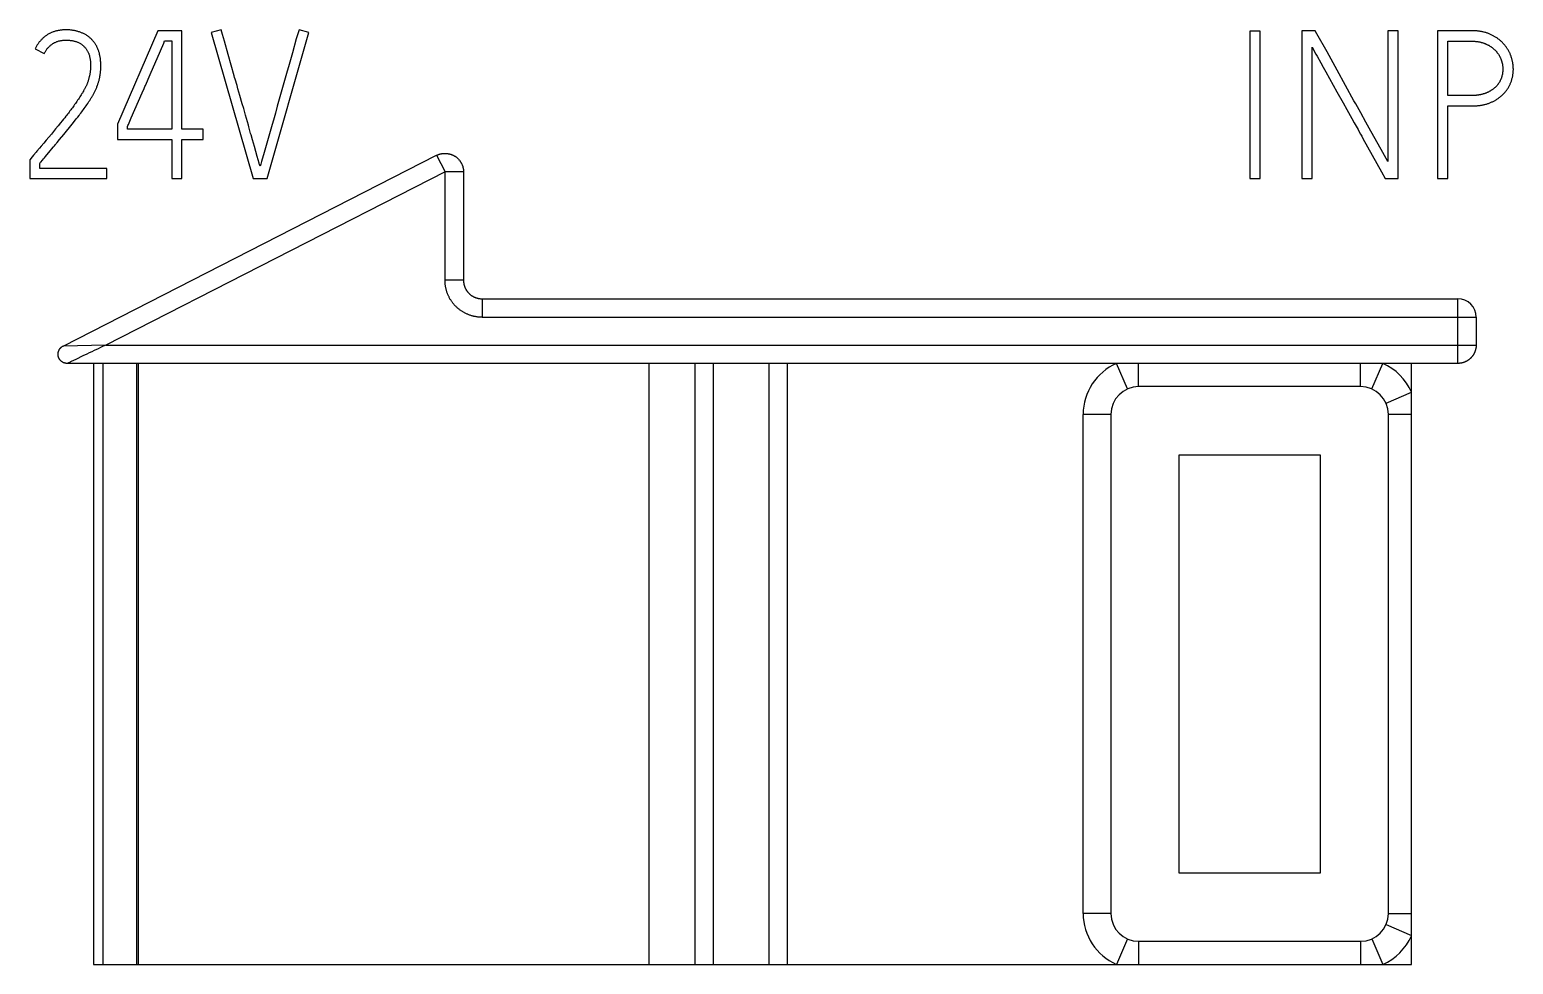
# Model space of a CAD drawing. Extents: x 0 to 420, y 0 to 297.
# Drawn here: x 117.14 to 133.18, y 210.69 to 220.8 of the extents above; entities that cross this region are included whole.
import ezdxf

# ---------------------------------------------------------------- set-up
doc = ezdxf.new("R2010")
doc.units = 0
doc.header["$LTSCALE"] = 23.1
doc.layers.add('10000_FRONT', color=7, linetype='CONTINUOUS')
doc.layers.add('10500_FRONT_LABELING', color=7, linetype='CONTINUOUS')

msp = doc.modelspace()

# ---------------------------------------------------------------- linework, layer by layer
at = {"layer": '10000_FRONT', "color": 7, "linetype": 'CONTINUOUS'}
for p, q in [((117.5, 217.38), (121.539, 219.443)), ((121.539, 219.443), (121.63, 219.265)), ((121.63, 219.265), (117.961, 217.391)), ((121.63, 218.091), (121.63, 219.265)), ((121.83, 219.265), (121.63, 219.265)), ((121.83, 219.265), (121.83, 218.091)), ((121.83, 218.091), (121.63, 218.091)), ((122.03, 217.891), (122.03, 217.691)), ((122.03, 217.891), (132.58, 217.891)), ((132.58, 217.191), (132.58, 217.891)), ((122.03, 217.691), (132.78, 217.691)), ((132.78, 217.691), (132.78, 217.391)), ((117.961, 217.391), (117.5, 217.38)), ((117.961, 217.391), (117.933, 217.378)), ((117.961, 217.391), (132.78, 217.391)), ((117.638, 217.236), (117.586, 217.211)), ((117.715, 217.273), (117.638, 217.236)), ((117.809, 217.318), (117.782, 217.305)), ((117.837, 217.331), (117.809, 217.318)), ((117.878, 217.351), (117.837, 217.331)), ((117.906, 217.365), (117.878, 217.351)), ((117.933, 217.378), (117.906, 217.365)), ((117.55, 217.193), (117.545, 217.191)), ((132.58, 217.191), (117.545, 217.191)), ((117.577, 217.206), (117.55, 217.193)), ((117.83, 217.191), (117.83, 210.691)), ((117.93, 217.191), (117.93, 210.691)), ((118.295, 217.191), (118.295, 210.691)), ((118.311, 217.191), (118.311, 210.691)), ((123.839, 210.691), (123.839, 217.191)), ((124.33, 217.191), (124.33, 210.691)), ((124.53, 217.191), (124.53, 210.691)), ((125.13, 217.191), (125.13, 210.691)), ((125.33, 217.191), (125.33, 210.691)), ((129.01, 216.916), (128.89, 217.191)), ((129.13, 216.941), (129.13, 217.191)), ((131.53, 216.941), (131.53, 217.191)), ((131.65, 216.916), (131.77, 217.191)), ((132.08, 210.691), (132.08, 217.191)), ((131.53, 216.941), (129.13, 216.941)), ((131.805, 216.761), (132.08, 216.881)), ((128.53, 211.241), (128.53, 216.641)), ((128.83, 216.641), (128.53, 216.641)), ((128.83, 216.641), (128.83, 211.241)), ((131.83, 211.241), (131.83, 216.641)), ((132.08, 216.641), (131.83, 216.641)), ((129.567, 211.679), (129.567, 216.204)), ((129.567, 216.204), (131.093, 216.204)), ((131.093, 216.204), (131.093, 211.679)), ((131.093, 211.679), (129.567, 211.679)), ((128.83, 211.241), (128.53, 211.241)), ((131.83, 211.241), (132.08, 211.241)), ((129.01, 210.966), (128.89, 210.691)), ((131.65, 210.966), (131.77, 210.691)), ((131.805, 211.121), (132.08, 211.002)), ((129.13, 210.941), (129.13, 210.691)), ((129.13, 210.941), (131.53, 210.941)), ((131.53, 210.941), (131.53, 210.691)), ((117.83, 210.691), (132.08, 210.691))]:
    msp.add_line(p, q, dxfattribs=at)
for points in [[(121.539, 219.443), (121.543, 219.445), (121.547, 219.447), (121.552, 219.449), (121.556, 219.45), (121.56, 219.452), (121.565, 219.454), (121.569, 219.455), (121.574, 219.456), (121.578, 219.458), (121.582, 219.459), (121.587, 219.46), (121.592, 219.461), (121.596, 219.462), (121.601, 219.462), (121.605, 219.463), (121.61, 219.463), (121.615, 219.464), (121.619, 219.464), (121.624, 219.464), (121.628, 219.464), (121.633, 219.464), (121.638, 219.464), (121.642, 219.464), (121.647, 219.464), (121.652, 219.463), (121.656, 219.463), (121.661, 219.462), (121.665, 219.461), (121.67, 219.46), (121.674, 219.459), (121.679, 219.458), (121.683, 219.457), (121.688, 219.456), (121.692, 219.454), (121.697, 219.453), (121.701, 219.451), (121.705, 219.45), (121.71, 219.448), (121.714, 219.446), (121.718, 219.444), (121.722, 219.442), (121.726, 219.44), (121.73, 219.437), (121.734, 219.435), (121.738, 219.433), (121.742, 219.43), (121.746, 219.427), (121.75, 219.425), (121.754, 219.422), (121.757, 219.419), (121.761, 219.416), (121.764, 219.413), (121.768, 219.409), (121.771, 219.406), (121.774, 219.403), (121.777, 219.4), (121.78, 219.396), (121.783, 219.393), (121.786, 219.389), (121.789, 219.385), (121.792, 219.382), (121.794, 219.378), (121.797, 219.374), (121.799, 219.37), (121.802, 219.366), (121.804, 219.362), (121.806, 219.358), (121.808, 219.354), (121.81, 219.35), (121.812, 219.346), (121.814, 219.341), (121.816, 219.337), (121.818, 219.333), (121.819, 219.328), (121.821, 219.324), (121.822, 219.32), (121.823, 219.315), (121.824, 219.311), (121.825, 219.306), (121.826, 219.302), (121.827, 219.297), (121.828, 219.293), (121.828, 219.288), (121.829, 219.283), (121.829, 219.279), (121.83, 219.274), (121.83, 219.269), (121.83, 219.265)], [(122.03, 217.691), (122.022, 217.691), (122.015, 217.692), (122.008, 217.692), (122.001, 217.692), (121.994, 217.693), (121.986, 217.694), (121.979, 217.695), (121.972, 217.696), (121.965, 217.697), (121.958, 217.698), (121.951, 217.699), (121.943, 217.701), (121.936, 217.703), (121.929, 217.704), (121.922, 217.706), (121.915, 217.708), (121.908, 217.71), (121.902, 217.713), (121.895, 217.715), (121.888, 217.717), (121.881, 217.72), (121.875, 217.723), (121.868, 217.726), (121.862, 217.729), (121.855, 217.732), (121.849, 217.735), (121.842, 217.738), (121.836, 217.742), (121.83, 217.745), (121.823, 217.749), (121.817, 217.753), (121.811, 217.757), (121.805, 217.761), (121.799, 217.765), (121.793, 217.769), (121.787, 217.773), (121.782, 217.778), (121.776, 217.782), (121.771, 217.787), (121.765, 217.791), (121.76, 217.796), (121.755, 217.801), (121.749, 217.806), (121.744, 217.811), (121.739, 217.816), (121.734, 217.822), (121.73, 217.827), (121.725, 217.833), (121.72, 217.838), (121.716, 217.844), (121.711, 217.85), (121.707, 217.855), (121.703, 217.861), (121.699, 217.867), (121.695, 217.873), (121.691, 217.879), (121.687, 217.885), (121.683, 217.892), (121.68, 217.898), (121.676, 217.904), (121.673, 217.911), (121.67, 217.917), (121.667, 217.923), (121.664, 217.93), (121.661, 217.937), (121.658, 217.943), (121.656, 217.95), (121.653, 217.957), (121.651, 217.964), (121.649, 217.971), (121.646, 217.978), (121.644, 217.985), (121.643, 217.992), (121.641, 217.999), (121.639, 218.006), (121.638, 218.013), (121.636, 218.02), (121.635, 218.027), (121.634, 218.034), (121.633, 218.041), (121.632, 218.048), (121.631, 218.055), (121.631, 218.062), (121.63, 218.07), (121.63, 218.077), (121.63, 218.084), (121.63, 218.091)], [(121.83, 218.091), (121.83, 218.088), (121.83, 218.084), (121.83, 218.081), (121.83, 218.077), (121.831, 218.073), (121.831, 218.07), (121.831, 218.066), (121.832, 218.063), (121.832, 218.059), (121.833, 218.056), (121.834, 218.052), (121.835, 218.048), (121.835, 218.045), (121.836, 218.041), (121.837, 218.038), (121.838, 218.035), (121.839, 218.031), (121.84, 218.028), (121.842, 218.024), (121.843, 218.021), (121.844, 218.017), (121.845, 218.014), (121.847, 218.011), (121.848, 218.007), (121.85, 218.004), (121.852, 218.001), (121.853, 217.998), (121.855, 217.995), (121.857, 217.992), (121.858, 217.988), (121.86, 217.985), (121.862, 217.982), (121.864, 217.979), (121.866, 217.976), (121.868, 217.973), (121.871, 217.97), (121.873, 217.968), (121.875, 217.965), (121.877, 217.962), (121.88, 217.959), (121.882, 217.957), (121.885, 217.954), (121.887, 217.951), (121.89, 217.949), (121.892, 217.946), (121.895, 217.944), (121.897, 217.941), (121.9, 217.939), (121.903, 217.937), (121.906, 217.935), (121.909, 217.932), (121.911, 217.93), (121.914, 217.928), (121.917, 217.926), (121.92, 217.924), (121.923, 217.922), (121.927, 217.92), (121.93, 217.918), (121.933, 217.917), (121.936, 217.915), (121.939, 217.913), (121.942, 217.912), (121.946, 217.91), (121.949, 217.909), (121.952, 217.907), (121.956, 217.906), (121.959, 217.905), (121.962, 217.903), (121.966, 217.902), (121.969, 217.901), (121.973, 217.9), (121.976, 217.899), (121.98, 217.898), (121.983, 217.897), (121.987, 217.896), (121.99, 217.895), (121.994, 217.895), (121.997, 217.894), (122.001, 217.894), (122.004, 217.893), (122.008, 217.893), (122.012, 217.892), (122.015, 217.892), (122.019, 217.892), (122.022, 217.892), (122.026, 217.891), (122.03, 217.891)], [(132.78, 217.391), (132.78, 217.388), (132.78, 217.384), (132.779, 217.381), (132.779, 217.377), (132.779, 217.373), (132.779, 217.37), (132.778, 217.366), (132.778, 217.363), (132.777, 217.359), (132.777, 217.356), (132.776, 217.352), (132.775, 217.349), (132.774, 217.345), (132.773, 217.342), (132.773, 217.338), (132.772, 217.335), (132.77, 217.332), (132.769, 217.328), (132.768, 217.325), (132.767, 217.321), (132.766, 217.318), (132.764, 217.315), (132.763, 217.312), (132.762, 217.308), (132.76, 217.305), (132.758, 217.302), (132.757, 217.299), (132.755, 217.296), (132.753, 217.292), (132.752, 217.289), (132.75, 217.286), (132.748, 217.283), (132.746, 217.28), (132.744, 217.277), (132.742, 217.275), (132.74, 217.272), (132.738, 217.269), (132.736, 217.266), (132.733, 217.263), (132.731, 217.261), (132.729, 217.258), (132.726, 217.255), (132.724, 217.253), (132.721, 217.25), (132.719, 217.248), (132.716, 217.245), (132.714, 217.243), (132.711, 217.24), (132.708, 217.238), (132.705, 217.236), (132.703, 217.234), (132.7, 217.232), (132.697, 217.229), (132.694, 217.227), (132.691, 217.225), (132.688, 217.223), (132.685, 217.222), (132.682, 217.22), (132.679, 217.218), (132.676, 217.216), (132.673, 217.214), (132.67, 217.213), (132.666, 217.211), (132.663, 217.21), (132.66, 217.208), (132.657, 217.207), (132.653, 217.206), (132.65, 217.204), (132.647, 217.203), (132.643, 217.202), (132.64, 217.201), (132.636, 217.2), (132.633, 217.199), (132.63, 217.198), (132.626, 217.197), (132.623, 217.196), (132.619, 217.195), (132.616, 217.195), (132.612, 217.194), (132.608, 217.194), (132.605, 217.193), (132.601, 217.193), (132.598, 217.192), (132.594, 217.192), (132.591, 217.192), (132.587, 217.192), (132.583, 217.191), (132.58, 217.191)], [(117.545, 217.191), (117.543, 217.191), (117.54, 217.192), (117.538, 217.192), (117.536, 217.192), (117.533, 217.192), (117.531, 217.192), (117.528, 217.193), (117.526, 217.193), (117.523, 217.194), (117.521, 217.194), (117.519, 217.195), (117.516, 217.196), (117.514, 217.197), (117.512, 217.197), (117.509, 217.198), (117.507, 217.199), (117.505, 217.2), (117.502, 217.201), (117.5, 217.202), (117.498, 217.203), (117.496, 217.205), (117.494, 217.206), (117.492, 217.207), (117.49, 217.208), (117.488, 217.21), (117.485, 217.211), (117.484, 217.213), (117.482, 217.214), (117.48, 217.216), (117.478, 217.218), (117.476, 217.219), (117.474, 217.221), (117.473, 217.223), (117.471, 217.225), (117.469, 217.227), (117.468, 217.229), (117.466, 217.23), (117.465, 217.232), (117.463, 217.234), (117.462, 217.236), (117.461, 217.239), (117.459, 217.241), (117.458, 217.243), (117.457, 217.245), (117.456, 217.247), (117.455, 217.249), (117.454, 217.252), (117.453, 217.254), (117.452, 217.256), (117.451, 217.259), (117.45, 217.261), (117.45, 217.263), (117.449, 217.266), (117.448, 217.268), (117.448, 217.27), (117.447, 217.273), (117.447, 217.275), (117.446, 217.278), (117.446, 217.28), (117.446, 217.283), (117.446, 217.285), (117.446, 217.288), (117.446, 217.29), (117.446, 217.293), (117.446, 217.295), (117.446, 217.297), (117.446, 217.3), (117.446, 217.302), (117.446, 217.305), (117.447, 217.307), (117.447, 217.31), (117.448, 217.312), (117.448, 217.314), (117.449, 217.317), (117.449, 217.319), (117.45, 217.322), (117.451, 217.324), (117.452, 217.326), (117.453, 217.329), (117.454, 217.331), (117.455, 217.333), (117.456, 217.335), (117.457, 217.338), (117.458, 217.34), (117.459, 217.342), (117.46, 217.344), (117.462, 217.346), (117.463, 217.348), (117.465, 217.35), (117.466, 217.352), (117.468, 217.354), (117.469, 217.356), (117.471, 217.358), (117.472, 217.36), (117.474, 217.361), (117.476, 217.363), (117.478, 217.365), (117.48, 217.367), (117.481, 217.368), (117.483, 217.37), (117.485, 217.371), (117.487, 217.373), (117.489, 217.374), (117.491, 217.375), (117.493, 217.377), (117.496, 217.378), (117.498, 217.379), (117.5, 217.38)], [(117.782, 217.305), (117.755, 217.292), (117.715, 217.273)], [(117.586, 217.211), (117.581, 217.209), (117.577, 217.206)]]:
    msp.add_lwpolyline(points, dxfattribs=at)
for centre, radius, start, end in [((132.58, 217.691), 0.2, 0, 90), ((129.13, 216.641), 0.6, 113.5565, 180), ((131.53, 216.641), 0.6, 23.5565, 66.4435), ((129.13, 216.641), 0.3, 90, 180), ((131.53, 216.641), 0.3, 0, 90), ((129.13, 211.241), 0.6, 180, 246.4435), ((129.13, 211.241), 0.3, 180, 270), ((131.53, 211.241), 0.3, 270, 360), ((131.53, 211.241), 0.6, 293.5565, 336.4435)]:
    msp.add_arc(centre, radius, start, end, dxfattribs=at)
at = {"layer": '10500_FRONT_LABELING', "color": 7, "linetype": 'CONTINUOUS'}
for p, q in [((118.526, 220.791), (118.087, 219.779)), ((118.785, 220.791), (118.526, 220.791)), ((118.785, 219.726), (118.785, 220.791)), ((119.209, 220.802), (119.102, 220.771)), ((119.102, 220.771), (119.555, 219.191)), ((119.224, 220.749), (119.209, 220.802)), ((119.707, 219.191), (120.157, 220.771)), ((120.051, 220.802), (120.022, 220.702)), ((120.157, 220.771), (120.051, 220.802)), ((130.332, 220.787), (130.332, 219.191)), ((130.443, 220.787), (130.332, 220.787)), ((130.443, 219.191), (130.443, 220.787)), ((130.896, 220.791), (130.896, 219.191)), ((131.04, 220.791), (130.896, 220.791)), ((131.823, 220.791), (131.823, 219.376)), ((131.937, 220.791), (131.823, 220.791)), ((131.937, 219.191), (131.937, 220.791)), ((132.36, 220.791), (132.36, 219.191)), ((132.729, 220.791), (132.36, 220.791)), ((117.197, 220.594), (117.295, 220.543)), ((118.553, 220.575), (118.588, 220.657)), ((118.588, 220.657), (118.598, 220.68)), ((118.598, 220.68), (118.674, 220.68)), ((118.674, 220.68), (118.674, 219.726)), ((119.244, 220.678), (119.224, 220.749)), ((119.285, 220.535), (119.244, 220.678)), ((120.022, 220.702), (119.979, 220.552)), ((131.007, 219.191), (131.007, 220.612)), ((132.474, 220.09), (132.474, 220.678)), ((132.474, 220.678), (132.729, 220.678)), ((118.441, 220.317), (118.553, 220.575)), ((119.979, 220.552), (119.943, 220.427)), ((131.1, 220.443), (131.127, 220.395)), ((131.276, 220.363), (131.167, 220.561)), ((119.915, 220.327), (119.879, 220.201)), ((119.943, 220.427), (119.915, 220.327)), ((131.127, 220.395), (131.154, 220.347)), ((131.154, 220.347), (131.194, 220.275)), ((131.194, 220.275), (131.234, 220.202)), ((131.367, 220.198), (131.276, 220.363)), ((118.237, 219.848), (118.354, 220.118)), ((119.391, 220.161), (119.381, 220.197)), ((119.401, 220.126), (119.391, 220.161)), ((119.411, 220.09), (119.401, 220.126)), ((119.879, 220.201), (119.837, 220.051)), ((131.458, 220.034), (131.367, 220.198)), ((117.6, 219.957), (117.591, 219.946)), ((117.608, 219.969), (117.6, 219.957)), ((117.617, 219.98), (117.608, 219.969)), ((117.625, 219.992), (117.617, 219.98)), ((117.633, 220.004), (117.625, 219.992)), ((117.641, 220.015), (117.633, 220.004)), ((117.649, 220.027), (117.641, 220.015)), ((117.657, 220.039), (117.649, 220.027)), ((117.665, 220.051), (117.657, 220.039)), ((117.673, 220.063), (117.665, 220.051)), ((117.681, 220.075), (117.673, 220.063)), ((117.689, 220.087), (117.681, 220.075)), ((117.697, 220.099), (117.689, 220.087)), ((117.72, 219.938), (117.729, 219.951)), ((117.729, 219.951), (117.739, 219.964)), ((117.739, 219.964), (117.748, 219.978)), ((117.748, 219.978), (117.757, 219.991)), ((117.757, 219.991), (117.766, 220.004)), ((117.766, 220.004), (117.775, 220.017)), ((119.437, 220.001), (119.411, 220.09)), ((119.453, 219.948), (119.437, 220.001)), ((119.816, 219.976), (119.795, 219.9)), ((119.837, 220.051), (119.816, 219.976)), ((131.341, 220.01), (131.381, 219.937)), ((132.734, 220.09), (132.474, 220.09)), ((132.474, 219.191), (132.474, 219.977)), ((132.474, 219.977), (132.729, 219.977)), ((117.473, 219.794), (117.445, 219.761)), ((117.491, 219.816), (117.473, 219.794)), ((117.504, 219.833), (117.491, 219.816)), ((117.517, 219.849), (117.504, 219.833)), ((117.531, 219.866), (117.517, 219.849)), ((117.54, 219.877), (117.531, 219.866)), ((117.548, 219.889), (117.54, 219.877)), ((117.557, 219.9), (117.548, 219.889)), ((117.566, 219.911), (117.557, 219.9)), ((117.574, 219.923), (117.566, 219.911)), ((117.583, 219.934), (117.574, 219.923)), ((117.591, 219.946), (117.583, 219.934)), ((117.598, 219.78), (117.623, 219.812)), ((117.623, 219.812), (117.643, 219.837)), ((117.643, 219.837), (117.658, 219.855)), ((117.658, 219.855), (117.672, 219.874)), ((117.672, 219.874), (117.682, 219.887)), ((117.682, 219.887), (117.692, 219.9)), ((117.692, 219.9), (117.701, 219.913)), ((117.701, 219.913), (117.711, 219.926)), ((117.711, 219.926), (117.72, 219.938)), ((119.473, 219.876), (119.453, 219.948)), ((119.774, 219.825), (119.76, 219.775)), ((119.795, 219.9), (119.774, 219.825)), ((131.381, 219.937), (131.435, 219.841)), ((131.435, 219.841), (131.462, 219.793)), ((131.586, 219.803), (131.531, 219.902)), ((131.623, 219.737), (131.586, 219.803)), ((117.345, 219.64), (117.318, 219.607)), ((117.373, 219.673), (117.345, 219.64)), ((117.395, 219.7), (117.373, 219.673)), ((117.418, 219.728), (117.395, 219.7)), ((117.445, 219.761), (117.418, 219.728)), ((117.462, 219.613), (117.508, 219.669)), ((117.508, 219.669), (117.538, 219.706)), ((117.538, 219.706), (117.568, 219.743)), ((117.568, 219.743), (117.598, 219.78)), ((118.087, 219.779), (118.087, 219.615)), ((118.195, 219.726), (118.195, 219.755)), ((118.674, 219.726), (118.195, 219.726)), ((119.015, 219.726), (118.785, 219.726)), ((119.015, 219.615), (119.015, 219.726)), ((119.731, 219.675), (119.702, 219.575)), ((119.746, 219.725), (119.731, 219.675)), ((119.76, 219.775), (119.746, 219.725)), ((117.216, 219.487), (117.207, 219.476)), ((117.244, 219.52), (117.216, 219.487)), ((117.262, 219.542), (117.244, 219.52)), ((117.29, 219.574), (117.262, 219.542)), ((117.318, 219.607), (117.29, 219.574)), ((117.324, 219.448), (117.365, 219.497)), ((117.365, 219.497), (117.375, 219.509)), ((117.375, 219.509), (117.395, 219.534)), ((117.395, 219.534), (117.406, 219.546)), ((117.436, 219.583), (117.462, 219.613)), ((118.087, 219.615), (118.674, 219.615)), ((118.674, 219.615), (118.674, 219.191)), ((118.785, 219.191), (118.785, 219.615)), ((118.785, 219.615), (119.015, 219.615)), ((119.569, 219.538), (119.549, 219.609)), ((119.584, 219.484), (119.569, 219.538)), ((119.599, 219.431), (119.584, 219.484)), ((119.702, 219.575), (119.688, 219.525)), ((117.165, 219.427), (117.139, 219.396)), ((117.139, 219.396), (117.139, 219.191)), ((117.247, 219.302), (117.247, 219.356)), ((117.278, 219.392), (117.288, 219.405)), ((117.288, 219.405), (117.298, 219.417)), ((117.298, 219.417), (117.308, 219.429)), ((117.308, 219.429), (117.324, 219.448)), ((119.61, 219.396), (119.599, 219.431)), ((119.62, 219.36), (119.61, 219.396)), ((117.139, 219.191), (117.974, 219.191)), ((117.974, 219.302), (117.247, 219.302)), ((117.974, 219.191), (117.974, 219.302)), ((118.674, 219.191), (118.785, 219.191)), ((119.555, 219.191), (119.707, 219.191)), ((130.332, 219.191), (130.443, 219.191)), ((130.896, 219.191), (131.007, 219.191)), ((131.757, 219.264), (131.797, 219.191)), ((131.797, 219.191), (131.937, 219.191)), ((132.36, 219.191), (132.474, 219.191))]:
    msp.add_line(p, q, dxfattribs=at)
for points in [[(117.8, 220.706), (117.794, 220.711), (117.788, 220.717), (117.782, 220.722), (117.776, 220.727), (117.769, 220.732), (117.763, 220.736), (117.756, 220.741), (117.749, 220.745), (117.742, 220.749), (117.735, 220.753), (117.728, 220.756), (117.721, 220.76), (117.714, 220.763), (117.706, 220.766), (117.699, 220.769), (117.691, 220.772), (117.684, 220.775), (117.676, 220.778), (117.668, 220.78), (117.661, 220.783), (117.653, 220.785), (117.645, 220.787), (117.637, 220.789), (117.63, 220.791), (117.622, 220.792), (117.614, 220.794), (117.606, 220.795), (117.598, 220.796), (117.59, 220.797), (117.582, 220.798), (117.574, 220.799), (117.566, 220.799), (117.558, 220.8), (117.55, 220.8), (117.542, 220.8), (117.534, 220.8), (117.526, 220.8), (117.518, 220.8), (117.51, 220.8), (117.501, 220.799), (117.493, 220.799), (117.485, 220.798), (117.478, 220.797), (117.47, 220.796), (117.462, 220.795), (117.454, 220.794), (117.446, 220.793), (117.438, 220.791), (117.43, 220.789), (117.422, 220.787), (117.414, 220.785), (117.406, 220.783), (117.399, 220.78), (117.391, 220.778), (117.384, 220.775), (117.376, 220.772), (117.369, 220.768), (117.362, 220.765), (117.354, 220.761), (117.347, 220.757), (117.34, 220.754), (117.333, 220.749), (117.327, 220.745), (117.32, 220.741), (117.313, 220.736), (117.307, 220.731), (117.3, 220.726), (117.294, 220.721), (117.288, 220.716), (117.282, 220.711), (117.276, 220.705), (117.27, 220.7), (117.265, 220.694), (117.259, 220.688), (117.254, 220.682), (117.249, 220.676), (117.243, 220.67), (117.238, 220.663), (117.234, 220.657), (117.229, 220.65), (117.224, 220.643), (117.22, 220.637), (117.216, 220.63), (117.212, 220.623), (117.208, 220.616), (117.204, 220.609), (117.201, 220.601), (117.197, 220.594)], [(131.167, 220.561), (131.058, 220.758), (131.04, 220.791)], [(132.729, 219.977), (132.737, 219.977), (132.745, 219.977), (132.752, 219.977), (132.76, 219.978), (132.768, 219.978), (132.776, 219.979), (132.783, 219.979), (132.791, 219.98), (132.799, 219.981), (132.807, 219.981), (132.814, 219.982), (132.822, 219.983), (132.83, 219.985), (132.837, 219.986), (132.845, 219.987), (132.852, 219.989), (132.86, 219.991), (132.868, 219.992), (132.875, 219.994), (132.883, 219.996), (132.89, 219.998), (132.898, 220.001), (132.905, 220.003), (132.913, 220.005), (132.92, 220.008), (132.927, 220.011), (132.935, 220.014), (132.942, 220.017), (132.949, 220.02), (132.956, 220.023), (132.963, 220.026), (132.97, 220.03), (132.977, 220.034), (132.984, 220.037), (132.99, 220.041), (132.997, 220.045), (133.004, 220.049), (133.01, 220.054), (133.016, 220.058), (133.023, 220.063), (133.029, 220.067), (133.035, 220.072), (133.041, 220.077), (133.047, 220.082), (133.053, 220.087), (133.059, 220.092), (133.065, 220.098), (133.07, 220.103), (133.076, 220.109), (133.081, 220.114), (133.086, 220.12), (133.092, 220.126), (133.097, 220.132), (133.101, 220.138), (133.106, 220.144), (133.111, 220.15), (133.115, 220.156), (133.12, 220.163), (133.124, 220.169), (133.128, 220.176), (133.132, 220.183), (133.136, 220.19), (133.139, 220.197), (133.143, 220.204), (133.146, 220.211), (133.149, 220.218), (133.152, 220.225), (133.155, 220.232), (133.158, 220.239), (133.161, 220.247), (133.163, 220.254), (133.165, 220.261), (133.167, 220.269), (133.169, 220.276), (133.171, 220.284), (133.173, 220.292), (133.175, 220.299), (133.176, 220.307), (133.177, 220.315), (133.178, 220.322), (133.179, 220.33), (133.18, 220.338), (133.181, 220.346), (133.181, 220.353), (133.181, 220.361), (133.182, 220.369), (133.182, 220.377), (133.181, 220.384), (133.181, 220.392), (133.181, 220.4), (133.18, 220.408), (133.18, 220.416), (133.179, 220.423), (133.178, 220.431), (133.176, 220.439), (133.175, 220.447), (133.174, 220.454), (133.172, 220.462), (133.17, 220.469), (133.169, 220.477), (133.167, 220.484), (133.164, 220.492), (133.162, 220.499), (133.16, 220.507), (133.157, 220.514), (133.155, 220.521), (133.152, 220.529), (133.149, 220.536), (133.146, 220.543), (133.143, 220.55), (133.139, 220.557), (133.136, 220.564), (133.132, 220.571), (133.128, 220.578), (133.124, 220.585), (133.12, 220.591), (133.116, 220.598), (133.112, 220.604), (133.108, 220.611), (133.103, 220.617), (133.098, 220.623), (133.094, 220.629), (133.089, 220.635), (133.084, 220.641), (133.079, 220.647), (133.073, 220.653), (133.068, 220.658), (133.063, 220.664), (133.057, 220.67), (133.051, 220.675), (133.046, 220.68), (133.04, 220.685), (133.034, 220.69), (133.028, 220.695), (133.021, 220.7), (133.015, 220.704), (133.009, 220.709), (133.002, 220.713), (132.996, 220.718), (132.989, 220.722), (132.983, 220.726), (132.976, 220.73), (132.969, 220.733), (132.962, 220.737), (132.955, 220.741), (132.948, 220.744), (132.941, 220.748), (132.934, 220.751), (132.927, 220.754), (132.92, 220.757), (132.913, 220.76), (132.905, 220.763), (132.898, 220.765), (132.891, 220.768), (132.883, 220.77), (132.876, 220.772), (132.868, 220.774), (132.861, 220.776), (132.853, 220.778), (132.846, 220.78), (132.838, 220.781), (132.83, 220.783), (132.823, 220.784), (132.815, 220.785), (132.807, 220.786), (132.799, 220.787), (132.791, 220.788), (132.784, 220.789), (132.776, 220.79), (132.768, 220.79), (132.76, 220.791), (132.752, 220.791), (132.745, 220.791), (132.737, 220.791), (132.729, 220.791)], [(117.295, 220.543), (117.298, 220.549), (117.302, 220.556), (117.305, 220.562), (117.309, 220.568), (117.312, 220.575), (117.316, 220.581), (117.321, 220.586), (117.325, 220.592), (117.329, 220.598), (117.334, 220.603), (117.339, 220.609), (117.344, 220.614), (117.349, 220.619), (117.354, 220.624), (117.36, 220.629), (117.365, 220.634), (117.371, 220.638), (117.377, 220.643), (117.382, 220.647), (117.388, 220.651), (117.395, 220.655), (117.401, 220.658), (117.407, 220.662), (117.414, 220.665), (117.42, 220.668), (117.427, 220.671), (117.434, 220.674), (117.441, 220.676), (117.448, 220.678), (117.454, 220.68), (117.461, 220.682), (117.469, 220.683), (117.476, 220.685), (117.483, 220.686), (117.49, 220.687), (117.497, 220.688), (117.505, 220.688), (117.512, 220.689), (117.519, 220.689), (117.526, 220.689), (117.533, 220.689), (117.541, 220.689), (117.548, 220.689), (117.555, 220.689), (117.562, 220.688), (117.569, 220.688), (117.577, 220.687), (117.584, 220.686), (117.591, 220.685), (117.598, 220.684), (117.605, 220.683), (117.612, 220.681), (117.619, 220.679), (117.626, 220.678), (117.633, 220.675), (117.64, 220.673), (117.647, 220.671), (117.654, 220.668), (117.661, 220.666), (117.667, 220.663), (117.674, 220.659), (117.68, 220.656), (117.687, 220.652), (117.693, 220.649), (117.699, 220.645), (117.705, 220.64), (117.71, 220.636), (117.716, 220.631), (117.721, 220.626), (117.726, 220.621), (117.731, 220.616), (117.736, 220.611), (117.741, 220.605), (117.745, 220.6), (117.75, 220.594), (117.754, 220.588), (117.758, 220.582), (117.761, 220.575), (117.765, 220.569), (117.768, 220.563), (117.771, 220.556), (117.774, 220.549), (117.777, 220.543), (117.779, 220.536), (117.782, 220.529), (117.784, 220.522), (117.786, 220.515), (117.787, 220.508), (117.789, 220.501), (117.79, 220.494), (117.792, 220.487), (117.793, 220.48), (117.794, 220.473), (117.795, 220.465), (117.795, 220.458), (117.796, 220.451), (117.797, 220.444), (117.797, 220.437), (117.797, 220.429), (117.797, 220.422), (117.798, 220.415), (117.797, 220.408), (117.797, 220.401), (117.797, 220.393), (117.797, 220.386), (117.796, 220.379), (117.796, 220.372), (117.795, 220.365), (117.794, 220.358), (117.793, 220.35), (117.792, 220.343), (117.791, 220.336), (117.79, 220.329), (117.789, 220.322), (117.788, 220.315), (117.786, 220.308), (117.785, 220.301), (117.783, 220.294), (117.782, 220.287), (117.78, 220.28), (117.778, 220.273), (117.776, 220.266), (117.774, 220.259), (117.772, 220.252), (117.77, 220.245), (117.768, 220.238), (117.765, 220.232), (117.763, 220.225), (117.76, 220.218), (117.758, 220.212), (117.755, 220.205), (117.752, 220.199), (117.749, 220.192), (117.746, 220.186), (117.743, 220.179), (117.739, 220.173), (117.736, 220.167), (117.733, 220.16), (117.729, 220.154), (117.726, 220.148), (117.722, 220.142), (117.719, 220.135), (117.715, 220.129), (117.712, 220.123), (117.708, 220.117), (117.704, 220.111), (117.7, 220.105), (117.697, 220.099)], [(117.775, 220.017), (117.779, 220.024), (117.784, 220.031), (117.788, 220.037), (117.792, 220.044), (117.797, 220.051), (117.801, 220.058), (117.805, 220.065), (117.809, 220.071), (117.813, 220.078), (117.817, 220.085), (117.821, 220.092), (117.825, 220.099), (117.829, 220.106), (117.833, 220.113), (117.837, 220.12), (117.84, 220.128), (117.844, 220.135), (117.847, 220.142), (117.851, 220.149), (117.854, 220.156), (117.857, 220.164), (117.86, 220.171), (117.864, 220.178), (117.866, 220.186), (117.869, 220.193), (117.872, 220.201), (117.875, 220.208), (117.877, 220.216), (117.88, 220.223), (117.882, 220.231), (117.884, 220.239), (117.887, 220.246), (117.889, 220.254), (117.891, 220.262), (117.892, 220.27), (117.894, 220.278), (117.896, 220.286), (117.897, 220.293), (117.899, 220.301), (117.9, 220.309), (117.901, 220.317), (117.902, 220.325), (117.903, 220.333), (117.904, 220.341), (117.905, 220.349), (117.906, 220.357), (117.907, 220.365), (117.907, 220.373), (117.908, 220.381), (117.908, 220.389), (117.908, 220.396), (117.908, 220.404), (117.908, 220.412), (117.908, 220.42), (117.908, 220.428), (117.908, 220.436), (117.908, 220.444), (117.907, 220.452), (117.906, 220.46), (117.906, 220.468), (117.905, 220.477), (117.904, 220.485), (117.903, 220.493), (117.901, 220.501), (117.9, 220.508), (117.899, 220.516), (117.897, 220.524), (117.895, 220.532), (117.894, 220.54), (117.892, 220.548), (117.89, 220.555), (117.887, 220.563), (117.885, 220.571), (117.882, 220.578), (117.879, 220.586), (117.876, 220.594), (117.873, 220.601), (117.87, 220.608), (117.866, 220.616), (117.863, 220.623), (117.859, 220.63), (117.855, 220.637), (117.851, 220.644), (117.846, 220.65), (117.842, 220.657), (117.837, 220.664), (117.832, 220.67), (117.827, 220.676), (117.822, 220.682), (117.817, 220.688), (117.811, 220.694), (117.806, 220.7), (117.8, 220.706)], [(131.007, 220.612), (131.02, 220.587), (131.033, 220.563), (131.046, 220.539), (131.06, 220.515), (131.1, 220.443)], [(132.729, 220.678), (132.734, 220.678), (132.74, 220.678), (132.745, 220.678), (132.75, 220.678), (132.756, 220.677), (132.761, 220.677), (132.767, 220.677), (132.772, 220.676), (132.777, 220.676), (132.783, 220.675), (132.788, 220.675), (132.793, 220.674), (132.799, 220.673), (132.804, 220.672), (132.809, 220.671), (132.814, 220.67), (132.82, 220.669), (132.825, 220.668), (132.83, 220.667), (132.835, 220.665), (132.841, 220.664), (132.846, 220.663), (132.851, 220.661), (132.856, 220.659), (132.861, 220.657), (132.866, 220.656), (132.871, 220.654), (132.876, 220.652), (132.881, 220.65), (132.886, 220.647), (132.891, 220.645), (132.896, 220.643), (132.901, 220.64), (132.906, 220.638), (132.91, 220.635), (132.915, 220.633), (132.92, 220.63), (132.924, 220.627), (132.929, 220.625), (132.933, 220.622), (132.938, 220.619), (132.942, 220.616), (132.947, 220.612), (132.951, 220.609), (132.955, 220.606), (132.96, 220.603), (132.964, 220.599), (132.968, 220.596), (132.972, 220.592), (132.976, 220.588), (132.98, 220.585), (132.984, 220.581), (132.987, 220.577), (132.991, 220.573), (132.995, 220.569), (132.998, 220.565), (133.002, 220.561), (133.005, 220.557), (133.008, 220.553), (133.011, 220.549), (133.015, 220.544), (133.018, 220.54), (133.021, 220.536), (133.024, 220.531), (133.027, 220.526), (133.029, 220.522), (133.032, 220.517), (133.034, 220.512), (133.037, 220.507), (133.039, 220.503), (133.042, 220.498), (133.044, 220.493), (133.046, 220.488), (133.048, 220.483), (133.05, 220.478), (133.051, 220.473), (133.053, 220.468), (133.055, 220.463), (133.056, 220.458), (133.058, 220.452), (133.059, 220.447), (133.06, 220.442), (133.062, 220.437), (133.063, 220.431), (133.064, 220.426), (133.065, 220.421), (133.065, 220.415), (133.066, 220.41), (133.067, 220.405), (133.067, 220.399), (133.068, 220.394), (133.068, 220.389), (133.068, 220.383), (133.068, 220.378), (133.068, 220.373), (133.068, 220.367), (133.068, 220.362), (133.068, 220.357), (133.067, 220.351), (133.067, 220.346), (133.066, 220.341), (133.066, 220.335), (133.065, 220.33), (133.064, 220.325), (133.063, 220.319), (133.062, 220.314), (133.061, 220.309), (133.059, 220.304), (133.058, 220.298), (133.057, 220.293), (133.055, 220.288), (133.053, 220.283), (133.052, 220.278), (133.05, 220.273), (133.048, 220.268), (133.046, 220.263), (133.043, 220.258), (133.041, 220.253), (133.039, 220.248), (133.036, 220.244), (133.034, 220.239), (133.031, 220.234), (133.028, 220.23), (133.025, 220.225), (133.022, 220.221), (133.019, 220.216), (133.016, 220.212), (133.013, 220.208), (133.009, 220.204), (133.006, 220.199), (133.002, 220.195), (132.999, 220.191), (132.995, 220.188), (132.991, 220.184), (132.987, 220.18), (132.984, 220.176), (132.979, 220.173), (132.975, 220.169), (132.971, 220.166), (132.967, 220.162), (132.963, 220.159), (132.958, 220.156), (132.954, 220.153), (132.95, 220.15), (132.945, 220.147), (132.94, 220.144), (132.936, 220.141), (132.931, 220.138), (132.927, 220.136), (132.922, 220.133), (132.917, 220.131), (132.912, 220.128), (132.907, 220.126), (132.902, 220.124), (132.897, 220.121), (132.893, 220.119), (132.888, 220.117), (132.882, 220.115), (132.877, 220.113), (132.872, 220.111), (132.867, 220.11), (132.862, 220.108), (132.857, 220.107), (132.852, 220.105), (132.847, 220.104), (132.842, 220.102), (132.836, 220.101), (132.831, 220.1), (132.826, 220.099), (132.82, 220.098), (132.815, 220.097), (132.81, 220.096), (132.804, 220.095), (132.799, 220.094), (132.794, 220.094), (132.788, 220.093), (132.783, 220.093), (132.778, 220.092), (132.772, 220.092), (132.767, 220.091), (132.761, 220.091), (132.756, 220.091), (132.751, 220.091), (132.745, 220.09), (132.74, 220.09), (132.734, 220.09)], [(119.381, 220.197), (119.361, 220.268), (119.355, 220.286), (119.35, 220.304), (119.285, 220.535)], [(118.354, 220.118), (118.375, 220.165), (118.38, 220.176), (118.385, 220.188), (118.39, 220.2), (118.441, 220.317)], [(131.234, 220.202), (131.274, 220.13), (131.341, 220.01)], [(131.531, 219.902), (131.495, 219.968), (131.477, 220.001), (131.458, 220.034)], [(118.195, 219.755), (118.201, 219.767), (118.206, 219.778), (118.237, 219.848)], [(119.528, 219.68), (119.508, 219.752), (119.503, 219.77), (119.473, 219.876)], [(131.462, 219.793), (131.502, 219.721), (131.516, 219.697), (131.529, 219.673), (131.542, 219.649), (131.556, 219.625), (131.757, 219.264)], [(119.549, 219.609), (119.534, 219.663), (119.528, 219.68)], [(131.823, 219.376), (131.806, 219.409), (131.787, 219.442), (131.769, 219.475), (131.623, 219.737)], [(117.207, 219.476), (117.179, 219.444), (117.165, 219.427)], [(117.406, 219.546), (117.416, 219.558), (117.421, 219.564), (117.426, 219.571), (117.436, 219.583)], [(119.688, 219.525), (119.68, 219.5), (119.673, 219.475), (119.666, 219.45), (119.652, 219.4)], [(117.247, 219.356), (117.257, 219.368), (117.263, 219.374)], [(117.263, 219.374), (117.273, 219.386), (117.278, 219.392)], [(119.631, 219.325), (119.625, 219.342), (119.62, 219.36)], [(119.652, 219.4), (119.645, 219.375), (119.638, 219.349), (119.631, 219.325)]]:
    msp.add_lwpolyline(points, dxfattribs=at)

doc.saveas('drawing.dxf')
